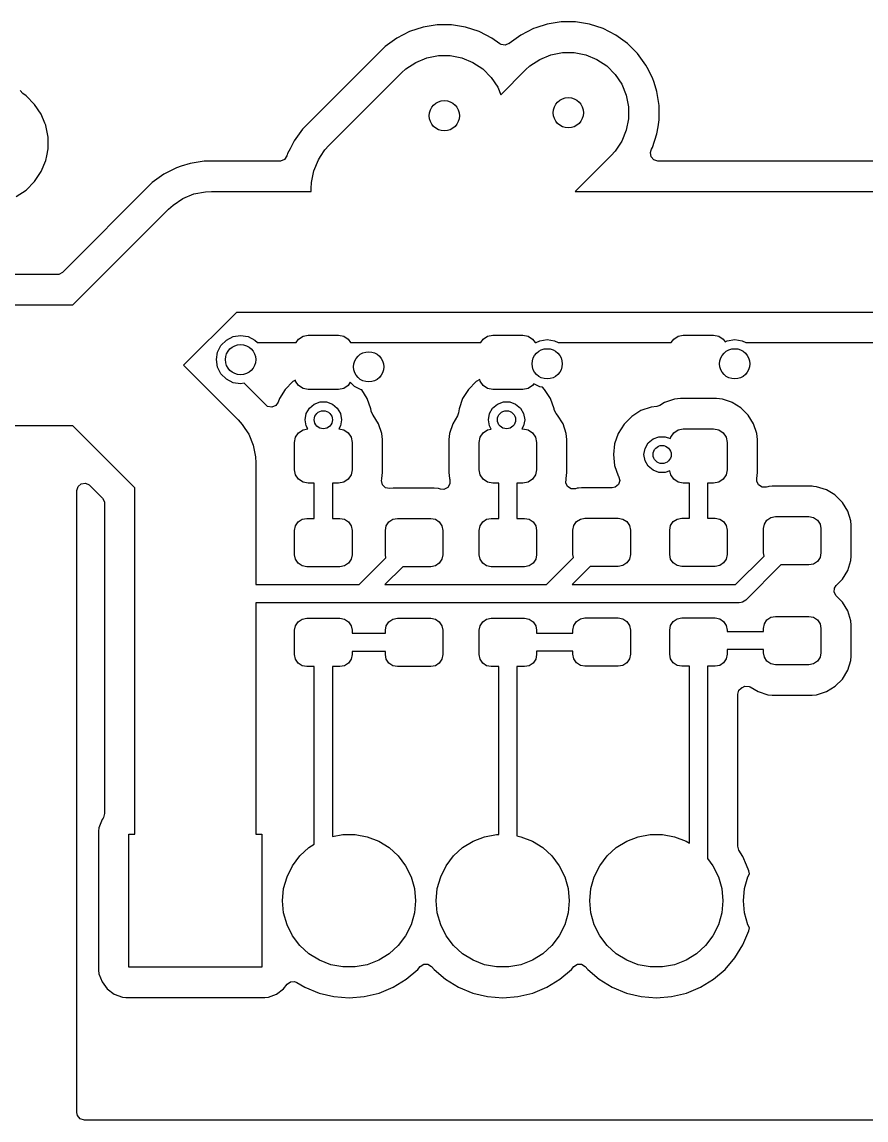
# Model space of a CAD drawing. Extents: x 70 to 224, y -154 to -54.
# Drawn here: x 199.37 to 213.32, y -154.15 to -136 of the extents above; entities that cross this region are included whole.
import ezdxf

# ---------------------------------------------------------------- set-up
doc = ezdxf.new("R2010")
doc.units = 0
doc.layers.add('BLACK', color=7, linetype='CONTINUOUS')

msp = doc.modelspace()

# ---------------------------------------------------------------- linework, layer by layer
at = {"layer": 'BLACK', "linetype": 'CONTINUOUS'}
for p, q in [((205.998629, -136.086448), (205.77401, -136.15943)), ((206.231903, -136.049501), (205.998629, -136.086448)), ((206.231908, -136.049501), (206.231903, -136.049501)), ((206.468092, -136.049501), (206.231908, -136.049501)), ((206.468097, -136.049501), (206.468092, -136.049501)), ((206.701369, -136.086448), (206.468097, -136.049501)), ((206.925989, -136.15943), (206.701369, -136.086448)), ((207.824005, -136.109433), (207.613565, -136.216657)), ((207.861239, -136.097335), (207.824005, -136.109433)), ((208.048631, -136.036447), (207.861239, -136.097335)), ((208.048634, -136.036446), (208.048631, -136.036447)), ((208.281903, -135.9995), (208.048634, -136.036446)), ((208.281908, -135.9995), (208.281903, -135.9995)), ((208.518092, -135.9995), (208.281908, -135.9995)), ((208.518097, -135.9995), (208.518092, -135.9995)), ((208.751368, -136.036446), (208.518097, -135.9995)), ((208.975996, -136.109433), (208.751368, -136.036446)), ((209.186433, -136.216657), (208.975996, -136.109433)), ((205.563565, -136.266657), (205.372488, -136.405484)), ((205.774007, -136.159432), (205.563565, -136.266657)), ((205.77401, -136.15943), (205.774007, -136.159432)), ((206.925992, -136.159431), (206.925989, -136.15943)), ((207.041429, -136.21825), (206.925992, -136.159431)), ((207.136433, -136.266657), (207.041429, -136.21825)), ((207.136435, -136.266658), (207.136433, -136.266657)), ((207.136436, -136.266659), (207.136435, -136.266658)), ((207.268115, -136.362329), (207.136436, -136.266659)), ((207.613565, -136.216657), (207.422484, -136.355487)), ((209.37751, -136.355483), (209.186433, -136.216657)), ((205.372488, -136.405484), (204.005484, -137.772488)), ((207.288676, -136.374431), (207.268115, -136.362329)), ((207.357761, -136.384873), (207.288676, -136.374431)), ((207.418161, -136.357813), (207.357761, -136.384873)), ((207.418549, -136.358347), (207.418161, -136.357813)), ((207.421086, -136.356503), (207.418549, -136.358347)), ((207.421525, -136.356307), (207.421086, -136.356503)), ((207.422484, -136.355487), (207.421525, -136.356307)), ((209.544517, -136.52249), (209.37751, -136.355483)), ((205.715606, -136.77699), (205.878604, -136.668079)), ((205.878604, -136.668079), (206.059716, -136.59306)), ((206.059716, -136.59306), (206.251983, -136.554816)), ((206.251983, -136.554816), (206.448017, -136.554816)), ((206.448017, -136.554816), (206.640284, -136.59306)), ((206.640284, -136.59306), (206.821396, -136.668079)), ((206.821396, -136.668079), (206.984393, -136.77699)), ((207.765606, -136.72699), (207.928604, -136.618079)), ((207.928604, -136.618079), (208.109716, -136.54306)), ((208.109716, -136.54306), (208.301983, -136.504816)), ((208.301983, -136.504816), (208.498017, -136.504816)), ((208.498017, -136.504816), (208.690284, -136.54306)), ((208.690284, -136.54306), (208.871396, -136.618079)), ((208.871396, -136.618079), (209.034393, -136.72699)), ((209.683343, -136.713567), (209.544517, -136.52249)), ((204.442893, -138.042893), (205.642893, -136.842893)), ((205.642893, -136.842893), (205.715606, -136.77699)), ((206.984393, -136.77699), (207.12301, -136.915607)), ((207.283253, -137.202532), (207.692893, -136.792893)), ((207.692893, -136.792893), (207.765606, -136.72699)), ((209.034393, -136.72699), (209.17301, -136.865607)), ((209.704366, -136.754827), (209.683343, -136.713567)), ((209.790566, -136.924003), (209.704366, -136.754827)), ((207.12301, -136.915607), (207.231921, -137.078604)), ((209.17301, -136.865607), (209.281921, -137.028604)), ((209.281921, -137.028604), (209.35694, -137.209716)), ((209.790566, -136.924005), (209.790566, -136.924003)), ((209.790568, -136.924008), (209.790566, -136.924005)), ((209.815973, -137.002196), (209.790568, -136.924008)), ((209.863553, -137.148631), (209.815973, -137.002196)), ((199.380538, -137.184611), (199.335732, -137.130999)), ((199.437777, -137.222857), (199.380538, -137.184611)), ((207.231921, -137.078604), (207.283253, -137.202532)), ((209.35694, -137.209716), (209.395184, -137.401983)), ((209.9005, -137.381902), (209.863553, -137.148631)), ((199.437785, -137.222863), (199.437777, -137.222857)), ((199.577136, -137.362214), (199.437785, -137.222863)), ((199.577139, -137.362218), (199.577136, -137.362214)), ((199.686628, -137.526079), (199.577139, -137.362218)), ((209.9005, -137.618097), (209.9005, -137.381902)), ((199.686635, -137.526092), (199.686628, -137.526079)), ((199.746366, -137.670298), (199.686635, -137.526092)), ((209.395184, -137.401983), (209.395184, -137.598017)), ((199.762051, -137.708165), (199.746366, -137.670298)), ((199.762051, -137.708169), (199.762051, -137.708165)), ((199.762052, -137.70817), (199.762051, -137.708169)), ((199.8005, -137.901456), (199.762052, -137.70817)), ((209.395184, -137.598017), (209.35694, -137.790284)), ((209.863553, -137.851369), (209.882246, -137.733343)), ((209.882246, -137.733343), (209.9005, -137.618097)), ((199.8005, -138.098543), (199.8005, -137.901456)), ((204.005484, -137.772488), (203.866657, -137.963565)), ((209.35694, -137.790284), (209.281921, -137.971396)), ((209.790568, -138.075992), (209.863553, -137.851369)), ((199.77757, -138.213819), (199.8005, -138.098543)), ((203.7993, -138.095762), (203.759433, -138.174003)), ((203.866657, -137.963565), (203.7993, -138.095762)), ((204.303561, -138.2255), (204.376989, -138.115606)), ((204.376989, -138.115606), (204.442893, -138.042893)), ((209.281921, -137.971396), (209.17301, -138.134394)), ((209.756297, -138.157853), (209.76855, -138.119205)), ((209.76855, -138.119205), (209.7759, -138.10478)), ((209.7759, -138.10478), (209.790568, -138.075992)), ((199.686632, -138.473914), (199.762051, -138.291835)), ((199.762051, -138.291835), (199.77757, -138.213819)), ((202.381903, -138.2995), (202.14863, -138.336447)), ((203.628566, -138.2995), (202.381903, -138.2995)), ((203.6427, -138.298692), (203.628566, -138.2995)), ((203.707059, -138.271494), (203.6427, -138.298692)), ((203.746497, -138.213819), (203.707059, -138.271494)), ((203.746925, -138.212502), (203.746497, -138.213819)), ((203.751802, -138.197488), (203.746925, -138.212502)), ((203.759433, -138.174003), (203.751802, -138.197488)), ((204.19306, -138.459715), (204.268079, -138.278603)), ((204.268079, -138.278603), (204.303561, -138.2255)), ((209.107107, -138.207107), (208.514214, -138.8)), ((209.17301, -138.134394), (209.107107, -138.207107)), ((209.766241, -138.227011), (209.756297, -138.157853)), ((209.811996, -138.279815), (209.766241, -138.227011)), ((209.879035, -138.2995), (209.811996, -138.279815)), ((217.223614, -138.2995), (209.879035, -138.2995)), ((199.577139, -138.637782), (199.686632, -138.473914)), ((201.924001, -138.409434), (201.713565, -138.516657)), ((201.924007, -138.409432), (201.924001, -138.409434)), ((201.996992, -138.385717), (201.924007, -138.409432)), ((201.996993, -138.385716), (201.996992, -138.385717)), ((202.14863, -138.336447), (201.996993, -138.385716)), ((204.154815, -138.651983), (204.19306, -138.459715)), ((199.437782, -138.777139), (199.577139, -138.637782)), ((201.522487, -138.655485), (200.039792, -140.138181)), ((201.522488, -138.655484), (201.522487, -138.655485)), ((201.713565, -138.516657), (201.522488, -138.655484)), ((204.15, -138.75), (204.154815, -138.651983)), ((199.273914, -138.886632), (199.437782, -138.777139)), ((202.028603, -138.918079), (202.209715, -138.84306)), ((202.209715, -138.84306), (202.401983, -138.804815)), ((202.401983, -138.804815), (202.5, -138.8)), ((202.5, -138.8), (204.15, -138.8)), ((204.15, -138.8), (204.15, -138.75)), ((208.514214, -138.8), (219.6, -138.8)), ((201.792893, -139.092894), (201.865606, -139.02699)), ((201.865606, -139.02699), (202.028603, -138.918079)), ((200.210786, -140.675), (201.792893, -139.092894)), ((199.952111, -140.1745), (194.8445, -140.1745)), ((199.978469, -140.171666), (199.952111, -140.1745)), ((200.039792, -140.138181), (199.978469, -140.171666)), ((181.339214, -140.675), (200.210786, -140.675)), ((202.914213, -140.8), (202.039213, -141.674999)), ((205.15, -140.8), (202.914213, -140.8)), ((219.6, -140.8), (205.15, -140.8)), ((202.746257, -141.257764), (202.857764, -141.200948)), ((202.857764, -141.200948), (202.981371, -141.181371)), ((202.981371, -141.181371), (203.104978, -141.200948)), ((203.104978, -141.200948), (203.216485, -141.257764)), ((203.940901, -141.240901), (204.013896, -141.192127)), ((204.013896, -141.192127), (204.1, -141.175)), ((204.1, -141.175), (204.6, -141.175)), ((204.6, -141.175), (204.686104, -141.192127)), ((204.686104, -141.192127), (204.759099, -141.240901)), ((206.990901, -141.240901), (207.063896, -141.192127)), ((207.063896, -141.192127), (207.15, -141.175)), ((207.15, -141.175), (207.65, -141.175)), ((207.65, -141.175), (207.736104, -141.192127)), ((207.736104, -141.192127), (207.809099, -141.240901)), ((210.140901, -141.240901), (210.213896, -141.192127)), ((210.213896, -141.192127), (210.3, -141.175)), ((210.3, -141.175), (210.8, -141.175)), ((210.8, -141.175), (210.886104, -141.192127)), ((210.886104, -141.192127), (210.959099, -141.240901)), ((202.600948, -141.457764), (202.657764, -141.346257)), ((202.657764, -141.346257), (202.746257, -141.257764)), ((203.216485, -141.257764), (203.259221, -141.3005)), ((203.259221, -141.3005), (203.901078, -141.3005)), ((203.901078, -141.3005), (203.940901, -141.240901)), ((204.759099, -141.240901), (204.798922, -141.3005)), ((204.798922, -141.3005), (205.031908, -141.3005)), ((205.031908, -141.3005), (205.096843, -141.3005)), ((205.096843, -141.3005), (205.1, -141.3)), ((205.1, -141.3), (205.103157, -141.3005)), ((205.103157, -141.3005), (205.268092, -141.3005)), ((205.268092, -141.3005), (205.981908, -141.3005)), ((205.981908, -141.3005), (206.218092, -141.3005)), ((206.218092, -141.3005), (206.951078, -141.3005)), ((206.951078, -141.3005), (206.990901, -141.240901)), ((207.809099, -141.240901), (207.848922, -141.3005)), ((207.848922, -141.3005), (207.865704, -141.3005)), ((207.865704, -141.3005), (207.926393, -141.269577)), ((207.926393, -141.269577), (208.05, -141.25)), ((208.05, -141.25), (208.173607, -141.269577)), ((208.173607, -141.269577), (208.234296, -141.3005)), ((208.234296, -141.3005), (210.101078, -141.3005)), ((210.101078, -141.3005), (210.140901, -141.240901)), ((210.959099, -141.240901), (210.990484, -141.287873)), ((210.990484, -141.287873), (211.026393, -141.269577)), ((211.026393, -141.269577), (211.15, -141.25)), ((211.15, -141.25), (211.273607, -141.269577)), ((211.273607, -141.269577), (211.334296, -141.3005)), ((211.334296, -141.3005), (218.074609, -141.3005)), ((202.581371, -141.581371), (202.600948, -141.457764)), ((202.039213, -141.674999), (202.942107, -142.577893)), ((202.600948, -141.704978), (202.581371, -141.581371)), ((202.657764, -141.816485), (202.600948, -141.704978)), ((202.746257, -141.904978), (202.657764, -141.816485)), ((202.857764, -141.961794), (202.746257, -141.904978)), ((203.8888, -141.919381), (203.847737, -141.945184)), ((203.892127, -141.936104), (203.8888, -141.919381)), ((203.940901, -142.009099), (203.892127, -141.936104)), ((206.936336, -141.906991), (206.875554, -141.945184)), ((206.942127, -141.936104), (206.936336, -141.906991)), ((206.990901, -142.009099), (206.942127, -141.936104)), ((202.981371, -141.981371), (202.857764, -141.961794)), ((203.04355, -141.971523), (202.981371, -141.981371)), ((203.379514, -142.307487), (203.04355, -141.971523)), ((203.720184, -142.072737), (203.62421, -142.225478)), ((203.847737, -141.945184), (203.720184, -142.072737)), ((204.013896, -142.057873), (203.940901, -142.009099)), ((204.1, -142.075), (204.013896, -142.057873)), ((204.6, -142.075), (204.1, -142.075)), ((204.686104, -142.057873), (204.6, -142.075)), ((204.759099, -142.009099), (204.686104, -142.057873)), ((204.79566, -141.954381), (204.759099, -142.009099)), ((204.864886, -142.023607), (204.79566, -141.954381)), ((204.976393, -142.080423), (204.864886, -142.023607)), ((204.985556, -142.081874), (204.976393, -142.080423)), ((205.075174, -142.2245), (204.985556, -142.081874)), ((206.748001, -142.072737), (206.652027, -142.225478)), ((206.875554, -141.945184), (206.748001, -142.072737)), ((207.063896, -142.057873), (206.990901, -142.009099)), ((207.15, -142.075), (207.063896, -142.057873)), ((207.65, -142.075), (207.15, -142.075)), ((207.736104, -142.057873), (207.65, -142.075)), ((207.809099, -142.009099), (207.736104, -142.057873)), ((207.82826, -141.980421), (207.809099, -142.009099)), ((207.926393, -142.030423), (207.82826, -141.980421)), ((207.972643, -142.037748), (207.926393, -142.030423)), ((208.007633, -142.072738), (207.972643, -142.037748)), ((208.103606, -142.225478), (208.007633, -142.072738)), ((203.603498, -142.284672), (203.562776, -142.341448)), ((203.62421, -142.225478), (203.603498, -142.284672)), ((204.2, -142.315192), (204.297906, -142.279558)), ((204.297906, -142.279558), (204.402094, -142.279558)), ((204.402094, -142.279558), (204.5, -142.315192)), ((205.075789, -142.225478), (205.075174, -142.2245)), ((205.135368, -142.395745), (205.075789, -142.225478)), ((206.652027, -142.225478), (206.592449, -142.395745)), ((207.227817, -142.315192), (207.325723, -142.279558)), ((207.325723, -142.279558), (207.429911, -142.279558)), ((207.429911, -142.279558), (207.527817, -142.315192)), ((208.163185, -142.395745), (208.103606, -142.225478)), ((209.991296, -142.288), (209.91221, -142.336781)), ((209.991305, -142.287996), (209.991296, -142.288)), ((210.152289, -142.234651), (209.991305, -142.287996)), ((210.152292, -142.23465), (210.152289, -142.234651)), ((210.251644, -142.224501), (210.152292, -142.23465)), ((210.251662, -142.2245), (210.251644, -142.224501)), ((210.848346, -142.2245), (210.251662, -142.2245)), ((210.947709, -142.234651), (210.848346, -142.2245)), ((211.098663, -142.284672), (210.947709, -142.234651)), ((211.108697, -142.287997), (211.098663, -142.284672)), ((211.108699, -142.287998), (211.108697, -142.287997)), ((211.108705, -142.288001), (211.108699, -142.287998)), ((211.25304, -142.377029), (211.108705, -142.288001)), ((203.379519, -142.307493), (203.379514, -142.307487)), ((203.386138, -142.316603), (203.379519, -142.307493)), ((203.429262, -142.35374), (203.386138, -142.316603)), ((203.497824, -142.367196), (203.429262, -142.35374)), ((203.562776, -142.341448), (203.497824, -142.367196)), ((204.05, -142.575), (204.068092, -142.472394)), ((204.068092, -142.472394), (204.120187, -142.382164)), ((204.120187, -142.382164), (204.2, -142.315192)), ((204.5, -142.315192), (204.579813, -142.382164)), ((204.579813, -142.382164), (204.631908, -142.472394)), ((204.631908, -142.472394), (204.65, -142.575)), ((205.138588, -142.42433), (205.135368, -142.395745)), ((205.140641, -142.436791), (205.138588, -142.42433)), ((205.169825, -142.490237), (205.140641, -142.436791)), ((206.585049, -142.461412), (206.567368, -142.512623)), ((206.592449, -142.395745), (206.585049, -142.461412)), ((207.077817, -142.575), (207.095909, -142.472394)), ((207.095909, -142.472394), (207.148004, -142.382164)), ((207.148004, -142.382164), (207.227817, -142.315192)), ((207.527817, -142.315192), (207.60763, -142.382164)), ((207.60763, -142.382164), (207.659725, -142.472394)), ((207.659725, -142.472394), (207.677817, -142.575)), ((208.163588, -142.399322), (208.163185, -142.395745)), ((208.165641, -142.411791), (208.163588, -142.399322)), ((208.199126, -142.473114), (208.165641, -142.411791)), ((208.222967, -142.496955), (208.199126, -142.473114)), ((209.600478, -142.42421), (209.447737, -142.520184)), ((209.77075, -142.36463), (209.600478, -142.42421)), ((209.860998, -142.354462), (209.77075, -142.36463)), ((209.91221, -142.336781), (209.860998, -142.354462)), ((211.253044, -142.377032), (211.25304, -142.377029)), ((211.372967, -142.496955), (211.253044, -142.377032)), ((202.942107, -142.577893), (203.008011, -142.650607)), ((203.008011, -142.650607), (203.053449, -142.718611)), ((204.068092, -142.677606), (204.05, -142.575)), ((204.65, -142.575), (204.631908, -142.677606)), ((205.16849, -142.491293), (205.169825, -142.490237)), ((205.17297, -142.496959), (205.16849, -142.491293)), ((205.261998, -142.641294), (205.17297, -142.496959)), ((205.261999, -142.641297), (205.261998, -142.641294)), ((205.262003, -142.641303), (205.261999, -142.641297)), ((205.314747, -142.800476), (205.262003, -142.641303)), ((206.487996, -142.641305), (206.434651, -142.80229)), ((206.487998, -142.6413), (206.487996, -142.641305)), ((206.567368, -142.512623), (206.487998, -142.6413)), ((207.095909, -142.677606), (207.077817, -142.575)), ((207.677817, -142.575), (207.659725, -142.677606)), ((208.22297, -142.496959), (208.222967, -142.496955)), ((208.311998, -142.641294), (208.22297, -142.496959)), ((208.311999, -142.641297), (208.311998, -142.641294)), ((208.312003, -142.641303), (208.311999, -142.641297)), ((208.364747, -142.800476), (208.312003, -142.641303)), ((209.320184, -142.647737), (209.224211, -142.800476)), ((209.447737, -142.520184), (209.320184, -142.647737)), ((211.37297, -142.496959), (211.372967, -142.496955)), ((211.461998, -142.641294), (211.37297, -142.496959)), ((211.461999, -142.641297), (211.461998, -142.641294)), ((211.462003, -142.641303), (211.461999, -142.641297)), ((211.514747, -142.800476), (211.462003, -142.641303)), ((200.210786, -142.675), (180.925, -142.675)), ((201.235, -143.699214), (200.210786, -142.675)), ((203.053449, -142.718611), (203.116921, -142.813603)), ((203.116921, -142.813603), (203.19194, -142.994715)), ((203.892127, -142.863896), (203.940901, -142.790901)), ((203.940901, -142.790901), (204.013896, -142.742127)), ((204.013896, -142.742127), (204.095923, -142.72581)), ((204.095923, -142.72581), (204.068092, -142.677606)), ((204.631908, -142.677606), (204.604076, -142.72581)), ((204.604076, -142.72581), (204.686104, -142.742127)), ((204.686104, -142.742127), (204.759099, -142.790901)), ((204.759099, -142.790901), (204.807873, -142.863896)), ((205.315348, -142.802289), (205.314747, -142.800476)), ((205.315349, -142.802292), (205.315348, -142.802289)), ((205.325246, -142.899184), (205.315349, -142.802292)), ((206.434651, -142.80229), (206.4245, -142.901647)), ((206.942127, -142.863896), (206.990901, -142.790901)), ((206.990901, -142.790901), (207.063896, -142.742127)), ((207.063896, -142.742127), (207.126025, -142.729768)), ((207.126025, -142.729768), (207.095909, -142.677606)), ((207.659725, -142.677606), (207.632362, -142.725)), ((207.632362, -142.725), (207.65, -142.725)), ((207.65, -142.725), (207.736104, -142.742127)), ((207.736104, -142.742127), (207.809099, -142.790901)), ((207.809099, -142.790901), (207.857873, -142.863896)), ((208.365348, -142.802289), (208.364747, -142.800476)), ((208.365349, -142.802292), (208.365348, -142.802289)), ((208.375246, -142.899184), (208.365349, -142.802292)), ((209.224211, -142.800476), (209.164631, -142.970745)), ((210.092127, -142.863896), (210.140901, -142.790901)), ((210.140901, -142.790901), (210.213896, -142.742127)), ((210.213896, -142.742127), (210.3, -142.725)), ((210.3, -142.725), (210.8, -142.725)), ((210.8, -142.725), (210.886104, -142.742127)), ((210.886104, -142.742127), (210.959099, -142.790901)), ((210.959099, -142.790901), (211.007873, -142.863896)), ((211.515348, -142.802289), (211.514747, -142.800476)), ((211.515349, -142.802292), (211.515348, -142.802289)), ((211.525246, -142.899184), (211.515349, -142.802292)), ((203.19194, -142.994715), (203.230185, -143.186983)), ((203.875, -142.95), (203.892127, -142.863896)), ((203.875, -143.4), (203.875, -142.95)), ((204.807873, -142.863896), (204.825, -142.95)), ((204.825, -142.95), (204.825, -143.4)), ((205.325499, -142.901656), (205.325246, -142.899184)), ((205.3255, -143.448345), (205.325499, -142.901656)), ((206.4245, -142.901647), (206.4245, -143.448337)), ((206.925, -142.95), (206.942127, -142.863896)), ((206.925, -143.4), (206.925, -142.95)), ((207.857873, -142.863896), (207.875, -142.95)), ((207.875, -142.95), (207.875, -143.4)), ((208.375499, -142.901656), (208.375246, -142.899184)), ((208.3755, -143.448345), (208.375499, -142.901656)), ((209.16463, -142.97075), (209.144435, -143.149996)), ((209.164631, -142.970745), (209.16463, -142.97075)), ((209.668092, -143.047394), (209.720187, -142.957164)), ((209.720187, -142.957164), (209.8, -142.890192)), ((209.8, -142.890192), (209.897906, -142.854558)), ((209.897906, -142.854558), (210.002094, -142.854558)), ((210.002094, -142.854558), (210.087781, -142.885744)), ((210.087781, -142.885744), (210.092127, -142.863896)), ((211.007873, -142.863896), (211.025, -142.95)), ((211.025, -142.95), (211.025, -143.4)), ((211.525499, -142.901656), (211.525246, -142.899184)), ((211.5255, -143.448345), (211.525499, -142.901656)), ((203.230185, -143.186983), (203.235, -143.285)), ((209.144435, -143.149996), (209.144435, -143.150003)), ((209.144435, -143.150003), (209.16463, -143.329249)), ((209.65, -143.15), (209.668092, -143.047394)), ((209.668092, -143.252606), (209.65, -143.15)), ((203.235, -143.285), (203.235, -145.3)), ((209.16463, -143.329249), (209.164631, -143.329254)), ((209.164631, -143.329254), (209.224211, -143.499524)), ((209.720187, -143.342836), (209.668092, -143.252606)), ((209.8, -143.409808), (209.720187, -143.342836)), ((203.892127, -143.486104), (203.875, -143.4)), ((203.940901, -143.559099), (203.892127, -143.486104)), ((204.013896, -143.607873), (203.940901, -143.559099)), ((204.759099, -143.559099), (204.686104, -143.607873)), ((204.807873, -143.486104), (204.759099, -143.559099)), ((204.825, -143.4), (204.807873, -143.486104)), ((205.308871, -143.581307), (205.31395, -143.554334)), ((205.313932, -143.554331), (205.314091, -143.553587)), ((205.31395, -143.554334), (205.313932, -143.554331)), ((205.314091, -143.553587), (205.315, -143.548761)), ((205.315, -143.548761), (205.315349, -143.547708)), ((205.315349, -143.547708), (205.3255, -143.448345)), ((206.4245, -143.448337), (206.424501, -143.448355)), ((206.424501, -143.448355), (206.43465, -143.547707)), ((206.43465, -143.547707), (206.434651, -143.54771)), ((206.434651, -143.54771), (206.440008, -143.563875)), ((206.440008, -143.563875), (206.44241, -143.633703)), ((206.942127, -143.486104), (206.925, -143.4)), ((206.990901, -143.559099), (206.942127, -143.486104)), ((207.063896, -143.607873), (206.990901, -143.559099)), ((207.809099, -143.559099), (207.736104, -143.607873)), ((207.857873, -143.486104), (207.809099, -143.559099)), ((207.875, -143.4), (207.857873, -143.486104)), ((208.357114, -143.616967), (208.361841, -143.558294)), ((208.361841, -143.558294), (208.363076, -143.554567)), ((208.363076, -143.554567), (208.365349, -143.547708)), ((208.365349, -143.547708), (208.3755, -143.448345)), ((209.224211, -143.499524), (209.230497, -143.509527)), ((209.230497, -143.509527), (209.249498, -143.576764)), ((209.897906, -143.445442), (209.8, -143.409808)), ((210.002094, -143.445442), (209.897906, -143.445442)), ((210.078506, -143.41763), (210.002094, -143.445442)), ((210.092127, -143.486104), (210.078506, -143.41763)), ((210.140901, -143.559099), (210.092127, -143.486104)), ((210.213896, -143.607873), (210.140901, -143.559099)), ((210.959099, -143.559099), (210.886104, -143.607873)), ((211.007873, -143.486104), (210.959099, -143.559099)), ((211.025, -143.4), (211.007873, -143.486104)), ((211.514661, -143.554442), (211.515387, -143.547335)), ((211.515892, -143.554567), (211.514661, -143.554442)), ((211.514987, -143.589515), (211.515892, -143.554567)), ((211.515387, -143.547335), (211.5255, -143.448345)), ((200.275, -143.746389), (200.294685, -143.67935)), ((200.275, -154.026), (200.275, -143.746389)), ((200.294685, -143.67935), (200.347489, -143.633595)), ((200.347489, -143.633595), (200.416647, -143.623651)), ((200.416647, -143.623651), (200.480203, -143.652676)), ((200.480203, -143.652676), (200.486681, -143.658708)), ((200.486681, -143.658708), (200.698181, -143.870208)), ((201.235, -145.45), (201.235, -143.699214)), ((204.1, -143.625), (204.013896, -143.607873)), ((204.2, -143.625), (204.1, -143.625)), ((204.2, -144.205), (204.2, -143.625)), ((204.6, -143.625), (204.5, -143.625)), ((204.5, -143.625), (204.5, -144.205)), ((204.686104, -143.607873), (204.6, -143.625)), ((205.325032, -143.649282), (205.308871, -143.581307)), ((205.375377, -143.697729), (205.325032, -143.649282)), ((205.443923, -143.711266), (205.375377, -143.697729)), ((205.502829, -143.705913), (205.443923, -143.711266)), ((205.518384, -143.7045), (205.502829, -143.705913)), ((206.181616, -143.7045), (205.518384, -143.7045)), ((206.252196, -143.710914), (206.181616, -143.7045)), ((206.285414, -143.721265), (206.252196, -143.710914)), ((206.344158, -143.724938), (206.285414, -143.721265)), ((206.406678, -143.693745), (206.344158, -143.724938)), ((206.44241, -143.633703), (206.406678, -143.693745)), ((207.15, -143.625), (207.063896, -143.607873)), ((207.25, -143.625), (207.15, -143.625)), ((207.25, -144.205), (207.25, -143.625)), ((207.65, -143.625), (207.55, -143.625)), ((207.55, -143.625), (207.55, -144.205)), ((207.736104, -143.607873), (207.65, -143.625)), ((208.387181, -143.680037), (208.357114, -143.616967)), ((208.446573, -143.716839), (208.387181, -143.680037)), ((208.516433, -143.715689), (208.446573, -143.716839)), ((208.547803, -143.705914), (208.516433, -143.715689)), ((208.565449, -143.70431), (208.547803, -143.705914)), ((208.618384, -143.6995), (208.565449, -143.70431)), ((209.125504, -143.6995), (208.618384, -143.6995)), ((209.175863, -143.688814), (209.125504, -143.6995)), ((209.229131, -143.643599), (209.175863, -143.688814)), ((209.249498, -143.576764), (209.229131, -143.643599)), ((210.3, -143.625), (210.213896, -143.607873)), ((210.4, -143.625), (210.3, -143.625)), ((210.4, -144.2), (210.4, -143.625)), ((210.8, -143.625), (210.7, -143.625)), ((210.7, -143.625), (210.7, -144.2)), ((210.886104, -143.607873), (210.8, -143.625)), ((211.545054, -143.652584), (211.514987, -143.589515)), ((211.604446, -143.689386), (211.545054, -143.652584)), ((211.674306, -143.688236), (211.604446, -143.689386)), ((211.697803, -143.680914), (211.674306, -143.688236)), ((211.715449, -143.67931), (211.697803, -143.680914)), ((211.768384, -143.6745), (211.715449, -143.67931)), ((212.431616, -143.6745), (211.768384, -143.6745)), ((212.452778, -143.676423), (212.431616, -143.6745)), ((212.502192, -143.680913), (212.452778, -143.676423)), ((212.502194, -143.680913), (212.502192, -143.680913)), ((212.502196, -143.680914), (212.502194, -143.680913)), ((212.664606, -143.731522), (212.502196, -143.680914)), ((212.804082, -143.815839), (212.664606, -143.731522)), ((200.698181, -143.870208), (200.731666, -143.931531)), ((200.731666, -143.931531), (200.7345, -143.957889)), ((212.810188, -143.81953), (212.804082, -143.815839)), ((212.930469, -143.939811), (212.810188, -143.81953)), ((200.7345, -143.957889), (200.7345, -149.083561)), ((212.93047, -143.939813), (212.930469, -143.939811)), ((212.930472, -143.939815), (212.93047, -143.939813)), ((213.018478, -144.085394), (212.930472, -143.939815)), ((213.069086, -144.247804), (213.018478, -144.085394)), ((203.890224, -144.328463), (203.933579, -144.263579)), ((203.933579, -144.263579), (203.998463, -144.220224)), ((203.998463, -144.220224), (204.075, -144.205)), ((204.075, -144.205), (204.2, -144.205)), ((204.5, -144.205), (204.625, -144.205)), ((204.625, -144.205), (204.701537, -144.220224)), ((204.701537, -144.220224), (204.766421, -144.263579)), ((204.766421, -144.263579), (204.809776, -144.328463)), ((205.390224, -144.328463), (205.433579, -144.263579)), ((205.433579, -144.263579), (205.498463, -144.220224)), ((205.498463, -144.220224), (205.575, -144.205)), ((205.575, -144.205), (206.125, -144.205)), ((206.125, -144.205), (206.201537, -144.220224)), ((206.201537, -144.220224), (206.266421, -144.263579)), ((206.266421, -144.263579), (206.309776, -144.328463)), ((206.940224, -144.328463), (206.983579, -144.263579)), ((206.983579, -144.263579), (207.048463, -144.220224)), ((207.048463, -144.220224), (207.125, -144.205)), ((207.125, -144.205), (207.25, -144.205)), ((207.55, -144.205), (207.675, -144.205)), ((207.675, -144.205), (207.751537, -144.220224)), ((207.751537, -144.220224), (207.816421, -144.263579)), ((207.816421, -144.263579), (207.859776, -144.328463)), ((208.490224, -144.323463), (208.533579, -144.258579)), ((208.533579, -144.258579), (208.598463, -144.215224)), ((208.598463, -144.215224), (208.675, -144.2)), ((208.675, -144.2), (209.225, -144.2)), ((209.225, -144.2), (209.301537, -144.215224)), ((209.301537, -144.215224), (209.366421, -144.258579)), ((209.366421, -144.258579), (209.409776, -144.323463)), ((210.090224, -144.323463), (210.133579, -144.258579)), ((210.133579, -144.258579), (210.198463, -144.215224)), ((210.198463, -144.215224), (210.275, -144.2)), ((210.275, -144.2), (210.4, -144.2)), ((210.7, -144.2), (210.825, -144.2)), ((210.825, -144.2), (210.901537, -144.215224)), ((210.901537, -144.215224), (210.966421, -144.258579)), ((210.966421, -144.258579), (211.009776, -144.323463)), ((211.640224, -144.298463), (211.683579, -144.233579)), ((211.683579, -144.233579), (211.748463, -144.190224)), ((211.748463, -144.190224), (211.825, -144.175)), ((211.825, -144.175), (212.375, -144.175)), ((212.375, -144.175), (212.451537, -144.190224)), ((212.451537, -144.190224), (212.516421, -144.233579)), ((212.516421, -144.233579), (212.559776, -144.298463)), ((213.0755, -144.318384), (213.069086, -144.247804)), ((203.875, -144.405), (203.890224, -144.328463)), ((203.875, -144.805), (203.875, -144.405)), ((204.809776, -144.328463), (204.825, -144.405)), ((204.825, -144.405), (204.825, -144.805)), ((205.375, -144.405), (205.390224, -144.328463)), ((205.375, -144.805), (205.375, -144.405)), ((206.309776, -144.328463), (206.325, -144.405)), ((206.325, -144.405), (206.325, -144.805)), ((206.925, -144.405), (206.940224, -144.328463)), ((206.925, -144.805), (206.925, -144.405)), ((207.859776, -144.328463), (207.875, -144.405)), ((207.875, -144.405), (207.875, -144.805)), ((208.475, -144.4), (208.490224, -144.323463)), ((208.475, -144.8), (208.475, -144.4)), ((209.409776, -144.323463), (209.425, -144.4)), ((209.425, -144.4), (209.425, -144.8)), ((210.075, -144.4), (210.090224, -144.323463)), ((210.075, -144.8), (210.075, -144.4)), ((211.009776, -144.323463), (211.025, -144.4)), ((211.025, -144.4), (211.025, -144.8)), ((211.625, -144.375), (211.640224, -144.298463)), ((211.625, -144.775), (211.625, -144.375)), ((212.559776, -144.298463), (212.575, -144.375)), ((212.575, -144.375), (212.575, -144.775)), ((213.0755, -144.831616), (213.0755, -144.318384)), ((203.890224, -144.881537), (203.875, -144.805)), ((204.825, -144.805), (204.809776, -144.881537)), ((205.38543, -144.857437), (205.375, -144.805)), ((206.325, -144.805), (206.309776, -144.881537)), ((206.940224, -144.881537), (206.925, -144.805)), ((207.875, -144.805), (207.859776, -144.881537)), ((208.48543, -144.852437), (208.475, -144.8)), ((209.425, -144.8), (209.409776, -144.876537)), ((210.090224, -144.876537), (210.075, -144.8)), ((211.025, -144.8), (211.009776, -144.876537)), ((211.162868, -145.3), (211.63543, -144.827437)), ((211.63543, -144.827437), (211.625, -144.775)), ((212.575, -144.775), (212.559776, -144.851537)), ((213.069086, -144.902196), (213.0755, -144.831616)), ((203.933579, -144.946421), (203.890224, -144.881537)), ((203.998463, -144.989776), (203.933579, -144.946421)), ((204.075, -145.005), (203.998463, -144.989776)), ((204.625, -145.005), (204.075, -145.005)), ((204.701537, -144.989776), (204.625, -145.005)), ((204.766421, -144.946421), (204.701537, -144.989776)), ((204.809776, -144.881537), (204.766421, -144.946421)), ((204.942868, -145.3), (205.38543, -144.857437)), ((205.662132, -145.005), (205.367132, -145.3)), ((206.125, -145.005), (205.662132, -145.005)), ((206.201537, -144.989776), (206.125, -145.005)), ((206.266421, -144.946421), (206.201537, -144.989776)), ((206.309776, -144.881537), (206.266421, -144.946421)), ((206.983579, -144.946421), (206.940224, -144.881537)), ((207.048463, -144.989776), (206.983579, -144.946421)), ((207.125, -145.005), (207.048463, -144.989776)), ((207.675, -145.005), (207.125, -145.005)), ((207.751537, -144.989776), (207.675, -145.005)), ((207.816421, -144.946421), (207.751537, -144.989776)), ((207.859776, -144.881537), (207.816421, -144.946421)), ((208.037868, -145.3), (208.48543, -144.852437)), ((208.762132, -145), (208.462132, -145.3)), ((209.225, -145), (208.762132, -145)), ((209.301537, -144.984776), (209.225, -145)), ((209.366421, -144.941421), (209.301537, -144.984776)), ((209.409776, -144.876537), (209.366421, -144.941421)), ((210.133579, -144.941421), (210.090224, -144.876537)), ((210.198463, -144.984776), (210.133579, -144.941421)), ((210.275, -145), (210.198463, -144.984776)), ((210.825, -145), (210.275, -145)), ((210.901537, -144.984776), (210.825, -145)), ((210.966421, -144.941421), (210.901537, -144.984776)), ((211.009776, -144.876537), (210.966421, -144.941421)), ((211.912132, -144.975), (211.331066, -145.556066)), ((212.375, -144.975), (211.912132, -144.975)), ((212.451537, -144.959776), (212.375, -144.975)), ((212.516421, -144.916421), (212.451537, -144.959776)), ((212.559776, -144.851537), (212.516421, -144.916421)), ((213.018478, -145.064606), (213.069086, -144.902196)), ((212.930472, -145.210185), (213.018478, -145.064606)), ((203.235, -145.3), (204.942868, -145.3)), ((205.367132, -145.3), (208.037868, -145.3)), ((208.462132, -145.3), (211.162868, -145.3)), ((212.794854, -145.426358), (212.799838, -145.356666)), ((212.799838, -145.356666), (212.828339, -145.312319)), ((212.828339, -145.312319), (212.930468, -145.210189)), ((212.930468, -145.210189), (212.930469, -145.210188)), ((212.930469, -145.210188), (212.930472, -145.210185)), ((201.235, -149.425), (201.235, -145.45)), ((211.331066, -145.556066), (211.308335, -145.574721)), ((212.828339, -145.487681), (212.794854, -145.426358)), ((212.930469, -145.589811), (212.828339, -145.487681)), ((205.005, -145.6), (203.235, -145.6)), ((203.235, -145.6), (203.235, -149.425)), ((208.1, -145.6), (205.005, -145.6)), ((211.225, -145.6), (208.1, -145.6)), ((211.254264, -145.597118), (211.225, -145.6)), ((211.277978, -145.587295), (211.254264, -145.597118)), ((211.308335, -145.574721), (211.277978, -145.587295)), ((212.93047, -145.589813), (212.930469, -145.589811)), ((212.930472, -145.589815), (212.93047, -145.589813)), ((213.018478, -145.735394), (212.930472, -145.589815)), ((213.069086, -145.897804), (213.018478, -145.735394)), ((203.890224, -145.978463), (203.933579, -145.913579)), ((203.933579, -145.913579), (203.998463, -145.870224)), ((203.998463, -145.870224), (204.075, -145.855)), ((204.075, -145.855), (204.625, -145.855)), ((204.625, -145.855), (204.701537, -145.870224)), ((204.701537, -145.870224), (204.766421, -145.913579)), ((204.766421, -145.913579), (204.809776, -145.978463)), ((205.390224, -145.978463), (205.433579, -145.913579)), ((205.433579, -145.913579), (205.498463, -145.870224)), ((205.498463, -145.870224), (205.575, -145.855)), ((205.575, -145.855), (206.125, -145.855)), ((206.125, -145.855), (206.201537, -145.870224)), ((206.201537, -145.870224), (206.266421, -145.913579)), ((206.266421, -145.913579), (206.309776, -145.978463)), ((206.940224, -145.978463), (206.983579, -145.913579)), ((206.983579, -145.913579), (207.048463, -145.870224)), ((207.048463, -145.870224), (207.125, -145.855)), ((207.125, -145.855), (207.675, -145.855)), ((207.675, -145.855), (207.751537, -145.870224)), ((207.751537, -145.870224), (207.816421, -145.913579)), ((207.816421, -145.913579), (207.859776, -145.978463)), ((208.490224, -145.973463), (208.533579, -145.908579)), ((208.533579, -145.908579), (208.598463, -145.865224)), ((208.598463, -145.865224), (208.675, -145.85)), ((208.675, -145.85), (209.225, -145.85)), ((209.225, -145.85), (209.301537, -145.865224)), ((209.301537, -145.865224), (209.366421, -145.908579)), ((209.366421, -145.908579), (209.409776, -145.973463)), ((210.090224, -145.973463), (210.133579, -145.908579)), ((210.133579, -145.908579), (210.198463, -145.865224)), ((210.198463, -145.865224), (210.275, -145.85)), ((210.275, -145.85), (210.825, -145.85)), ((210.825, -145.85), (210.901537, -145.865224)), ((210.901537, -145.865224), (210.966421, -145.908579)), ((210.966421, -145.908579), (211.009776, -145.973463)), ((211.640224, -145.948463), (211.683579, -145.883579)), ((211.683579, -145.883579), (211.748463, -145.840224)), ((211.748463, -145.840224), (211.825, -145.825)), ((211.825, -145.825), (212.375, -145.825)), ((212.375, -145.825), (212.451537, -145.840224)), ((212.451537, -145.840224), (212.516421, -145.883579)), ((212.516421, -145.883579), (212.559776, -145.948463)), ((213.0755, -145.968384), (213.069086, -145.897804)), ((203.875, -146.055), (203.890224, -145.978463)), ((203.875, -146.455), (203.875, -146.055)), ((204.809776, -145.978463), (204.825, -146.055)), ((204.825, -146.055), (204.825, -146.105)), ((204.825, -146.105), (205.375, -146.105)), ((205.375, -146.055), (205.390224, -145.978463)), ((205.375, -146.105), (205.375, -146.055)), ((206.309776, -145.978463), (206.325, -146.055)), ((206.325, -146.055), (206.325, -146.455)), ((206.925, -146.055), (206.940224, -145.978463)), ((206.925, -146.455), (206.925, -146.055)), ((207.859776, -145.978463), (207.875, -146.055)), ((207.875, -146.055), (207.875, -146.1)), ((207.875, -146.1), (208.475, -146.1)), ((208.475, -146.05), (208.490224, -145.973463)), ((208.475, -146.1), (208.475, -146.05)), ((209.409776, -145.973463), (209.425, -146.05)), ((209.425, -146.05), (209.425, -146.45)), ((210.075, -146.05), (210.090224, -145.973463)), ((210.075, -146.45), (210.075, -146.05)), ((211.009776, -145.973463), (211.025, -146.05)), ((211.025, -146.05), (211.025, -146.075)), ((211.025, -146.075), (211.625, -146.075)), ((211.625, -146.025), (211.640224, -145.948463)), ((211.625, -146.075), (211.625, -146.025)), ((212.559776, -145.948463), (212.575, -146.025)), ((212.575, -146.025), (212.575, -146.425)), ((213.0755, -146.481616), (213.0755, -145.968384)), ((203.890224, -146.531537), (203.875, -146.455)), ((204.825, -146.455), (204.809776, -146.531537)), ((205.375, -146.405), (204.825, -146.405)), ((204.825, -146.405), (204.825, -146.455)), ((205.375, -146.455), (205.375, -146.405)), ((205.390224, -146.531537), (205.375, -146.455)), ((206.325, -146.455), (206.309776, -146.531537)), ((206.940224, -146.531537), (206.925, -146.455)), ((207.875, -146.455), (207.859776, -146.531537)), ((208.475, -146.4), (207.875, -146.4)), ((207.875, -146.4), (207.875, -146.455)), ((208.475, -146.45), (208.475, -146.4)), ((208.490224, -146.526537), (208.475, -146.45)), ((209.425, -146.45), (209.409776, -146.526537)), ((210.090224, -146.526537), (210.075, -146.45)), ((211.025, -146.45), (211.009776, -146.526537)), ((211.625, -146.375), (211.025, -146.375)), ((211.025, -146.375), (211.025, -146.45)), ((211.625, -146.425), (211.625, -146.375)), ((211.640224, -146.501537), (211.625, -146.425)), ((212.575, -146.425), (212.559776, -146.501537)), ((203.933579, -146.596421), (203.890224, -146.531537)), ((203.998463, -146.639776), (203.933579, -146.596421)), ((204.075, -146.655), (203.998463, -146.639776)), ((204.2, -146.655), (204.075, -146.655)), ((204.2, -149.592756), (204.2, -146.655)), ((204.625, -146.655), (204.5, -146.655)), ((204.5, -146.655), (204.5, -149.462126)), ((204.701537, -146.639776), (204.625, -146.655)), ((204.766421, -146.596421), (204.701537, -146.639776)), ((204.809776, -146.531537), (204.766421, -146.596421)), ((205.433579, -146.596421), (205.390224, -146.531537)), ((205.498463, -146.639776), (205.433579, -146.596421)), ((205.575, -146.655), (205.498463, -146.639776)), ((206.125, -146.655), (205.575, -146.655)), ((206.201537, -146.639776), (206.125, -146.655)), ((206.266421, -146.596421), (206.201537, -146.639776)), ((206.309776, -146.531537), (206.266421, -146.596421)), ((206.983579, -146.596421), (206.940224, -146.531537)), ((207.048463, -146.639776), (206.983579, -146.596421)), ((207.125, -146.655), (207.048463, -146.639776)), ((207.25, -146.655), (207.125, -146.655)), ((207.25, -149.429692), (207.25, -146.655)), ((207.675, -146.655), (207.55, -146.655)), ((207.55, -146.655), (207.55, -149.454648)), ((207.751537, -146.639776), (207.675, -146.655)), ((207.816421, -146.596421), (207.751537, -146.639776)), ((207.859776, -146.531537), (207.816421, -146.596421)), ((208.533579, -146.591421), (208.490224, -146.526537)), ((208.598463, -146.634776), (208.533579, -146.591421)), ((208.675, -146.65), (208.598463, -146.634776)), ((209.225, -146.65), (208.675, -146.65)), ((209.301537, -146.634776), (209.225, -146.65)), ((209.366421, -146.591421), (209.301537, -146.634776)), ((209.409776, -146.526537), (209.366421, -146.591421)), ((210.133579, -146.591421), (210.090224, -146.526537)), ((210.198463, -146.634776), (210.133579, -146.591421)), ((210.275, -146.65), (210.198463, -146.634776)), ((210.4, -146.65), (210.275, -146.65)), ((210.4, -149.574181), (210.4, -146.65)), ((210.825, -146.65), (210.7, -146.65)), ((210.7, -146.65), (210.7, -149.826429)), ((210.901537, -146.634776), (210.825, -146.65)), ((210.966421, -146.591421), (210.901537, -146.634776)), ((211.009776, -146.526537), (210.966421, -146.591421)), ((211.683579, -146.566421), (211.640224, -146.501537)), ((211.748463, -146.609776), (211.683579, -146.566421)), ((211.825, -146.625), (211.748463, -146.609776)), ((212.375, -146.625), (211.825, -146.625)), ((212.451537, -146.609776), (212.375, -146.625)), ((212.516421, -146.566421), (212.451537, -146.609776)), ((212.559776, -146.501537), (212.516421, -146.566421)), ((213.018478, -146.714606), (213.069086, -146.552196)), ((213.069086, -146.552196), (213.0755, -146.481616)), ((212.930472, -146.860185), (213.018478, -146.714606)), ((211.220185, -147.044449), (211.254809, -147.010763)), ((211.254285, -147.010094), (211.266094, -147.000843)), ((211.254809, -147.010763), (211.254285, -147.010094)), ((211.266094, -147.000843), (211.267933, -147.003191)), ((211.267933, -147.003191), (211.317176, -146.976273)), ((211.317176, -146.976273), (211.38687, -146.981223)), ((211.38687, -146.981223), (211.407735, -146.991305)), ((211.407735, -146.991305), (211.535394, -147.068478)), ((212.664606, -147.068478), (212.810185, -146.980472)), ((212.810185, -146.980472), (212.930472, -146.860185)), ((211.2005, -147.111488), (211.220185, -147.044449)), ((211.2005, -149.15), (211.2005, -147.111488)), ((211.535394, -147.068478), (211.697804, -147.119086)), ((211.697804, -147.119086), (211.768384, -147.1255)), ((211.768384, -147.1255), (211.768387, -147.1255)), ((211.768387, -147.1255), (212.431613, -147.1255)), ((212.431613, -147.1255), (212.431616, -147.1255)), ((212.431616, -147.1255), (212.502196, -147.119086)), ((212.502196, -147.119086), (212.664606, -147.068478)), ((200.691202, -149.182671), (200.640908, -149.317517)), ((200.691204, -149.182668), (200.691202, -149.182671)), ((200.709767, -149.157872), (200.691204, -149.182668)), ((200.714815, -149.1506), (200.709767, -149.157872)), ((200.7345, -149.083561), (200.714815, -149.1506)), ((211.2005, -149.622517), (211.2005, -149.15)), ((200.634501, -149.377116), (200.6345, -149.377135)), ((200.6345, -149.377135), (200.6345, -151.67287)), ((200.640908, -149.317517), (200.634501, -149.377116)), ((201.135, -151.625), (201.135, -149.425)), ((201.135, -149.425), (201.235, -149.425)), ((203.235, -149.425), (203.335, -149.425)), ((203.335, -149.425), (203.335, -151.625)), ((204.5, -149.462126), (204.673505, -149.429692)), ((204.673505, -149.429692), (204.876495, -149.429692)), ((204.876495, -149.429692), (205.076029, -149.466992)), ((205.076029, -149.466992), (205.265312, -149.54032)), ((205.265312, -149.54032), (205.437898, -149.647181)), ((206.652102, -149.647181), (206.824688, -149.54032)), ((206.824688, -149.54032), (207.013971, -149.466992)), ((207.013971, -149.466992), (207.213505, -149.429692)), ((207.213505, -149.429692), (207.25, -149.429692)), ((207.55, -149.454648), (207.616029, -149.466992)), ((207.616029, -149.466992), (207.805312, -149.54032)), ((207.805312, -149.54032), (207.977898, -149.647181)), ((209.192102, -149.647181), (209.364688, -149.54032)), ((209.364688, -149.54032), (209.553971, -149.466992)), ((209.553971, -149.466992), (209.753505, -149.429692)), ((209.753505, -149.429692), (209.956495, -149.429692)), ((209.956495, -149.429692), (210.156029, -149.466992)), ((210.156029, -149.466992), (210.345312, -149.54032)), ((210.345312, -149.54032), (210.4, -149.574181)), ((203.96209, -149.783935), (204.112102, -149.647181)), ((204.112102, -149.647181), (204.2, -149.592756)), ((205.437898, -149.647181), (205.58791, -149.783935)), ((206.50209, -149.783935), (206.652102, -149.647181)), ((207.977898, -149.647181), (208.12791, -149.783935)), ((209.04209, -149.783935), (209.192102, -149.647181)), ((211.218773, -149.687307), (211.2005, -149.622517)), ((211.285466, -149.79614), (211.218773, -149.687307)), ((203.839761, -149.945925), (203.96209, -149.783935)), ((205.58791, -149.783935), (205.710239, -149.945925)), ((206.379761, -149.945925), (206.50209, -149.783935)), ((208.12791, -149.783935), (208.250239, -149.945925)), ((208.919761, -149.945925), (209.04209, -149.783935)), ((210.7, -149.826429), (210.790239, -149.945925)), ((211.342983, -149.935), (211.285466, -149.79614)), ((203.749281, -150.127634), (203.839761, -149.945925)), ((205.710239, -149.945925), (205.800719, -150.127634)), ((206.289281, -150.127634), (206.379761, -149.945925)), ((208.250239, -149.945925), (208.340719, -150.127634)), ((208.829281, -150.127634), (208.919761, -149.945925)), ((210.790239, -149.945925), (210.880719, -150.127634)), ((211.381873, -150.028889), (211.342983, -149.935)), ((211.369281, -150.127634), (211.393771, -150.07845)), ((211.393771, -150.07845), (211.381873, -150.028889)), ((203.69373, -150.322876), (203.749281, -150.127634)), ((205.800719, -150.127634), (205.85627, -150.322876)), ((206.23373, -150.322876), (206.289281, -150.127634)), ((208.340719, -150.127634), (208.39627, -150.322876)), ((208.77373, -150.322876), (208.829281, -150.127634)), ((210.880719, -150.127634), (210.93627, -150.322876)), ((211.31373, -150.322876), (211.369281, -150.127634)), ((203.675, -150.525), (203.69373, -150.322876)), ((205.85627, -150.322876), (205.875, -150.525)), ((206.215, -150.525), (206.23373, -150.322876)), ((208.39627, -150.322876), (208.415, -150.525)), ((208.755, -150.525), (208.77373, -150.322876)), ((210.93627, -150.322876), (210.955, -150.525)), ((211.295, -150.525), (211.31373, -150.322876)), ((203.69373, -150.727124), (203.675, -150.525)), ((205.875, -150.525), (205.85627, -150.727124)), ((206.23373, -150.727124), (206.215, -150.525)), ((208.415, -150.525), (208.39627, -150.727124)), ((208.77373, -150.727124), (208.755, -150.525)), ((210.955, -150.525), (210.93627, -150.727124)), ((211.31373, -150.727124), (211.295, -150.525)), ((203.749281, -150.922366), (203.69373, -150.727124)), ((205.85627, -150.727124), (205.800719, -150.922366)), ((206.289281, -150.922366), (206.23373, -150.727124)), ((208.39627, -150.727124), (208.340719, -150.922366)), ((208.829281, -150.922366), (208.77373, -150.727124)), ((210.93627, -150.727124), (210.880719, -150.922366)), ((211.369281, -150.922366), (211.31373, -150.727124)), ((203.839761, -151.104075), (203.749281, -150.922366)), ((205.800719, -150.922366), (205.710239, -151.104075)), ((206.379761, -151.104075), (206.289281, -150.922366)), ((208.340719, -150.922366), (208.250239, -151.104075)), ((208.919761, -151.104075), (208.829281, -150.922366)), ((210.880719, -150.922366), (210.790239, -151.104075)), ((211.393771, -150.971549), (211.369281, -150.922366)), ((211.381873, -151.021111), (211.393771, -150.971549)), ((203.96209, -151.266065), (203.839761, -151.104075)), ((205.710239, -151.104075), (205.58791, -151.266065)), ((206.50209, -151.266065), (206.379761, -151.104075)), ((208.250239, -151.104075), (208.12791, -151.266065)), ((209.04209, -151.266065), (208.919761, -151.104075)), ((210.790239, -151.104075), (210.66791, -151.266065)), ((211.285466, -151.253859), (211.381873, -151.021111)), ((204.112102, -151.402819), (203.96209, -151.266065)), ((205.58791, -151.266065), (205.437898, -151.402819)), ((206.652102, -151.402819), (206.50209, -151.266065)), ((208.12791, -151.266065), (207.977898, -151.402819)), ((209.192102, -151.402819), (209.04209, -151.266065)), ((210.66791, -151.266065), (210.517898, -151.402819)), ((211.153836, -151.468659), (211.285466, -151.253859)), ((204.284688, -151.50968), (204.112102, -151.402819)), ((204.473971, -151.583008), (204.284688, -151.50968)), ((205.265312, -151.50968), (205.076029, -151.583008)), ((205.437898, -151.402819), (205.265312, -151.50968)), ((206.824688, -151.50968), (206.652102, -151.402819)), ((207.013971, -151.583008), (206.824688, -151.50968)), ((207.805312, -151.50968), (207.616029, -151.583008)), ((207.977898, -151.402819), (207.805312, -151.50968)), ((209.364688, -151.50968), (209.192102, -151.402819)), ((209.553971, -151.583008), (209.364688, -151.50968)), ((210.345312, -151.50968), (210.156029, -151.583008)), ((210.517898, -151.402819), (210.345312, -151.50968)), ((210.990224, -151.660224), (211.153836, -151.468659)), ((200.6345, -151.67287), (200.634501, -151.672876)), ((200.634501, -151.672876), (200.640908, -151.732483)), ((200.640908, -151.732483), (200.691202, -151.867328)), ((203.335, -151.625), (201.135, -151.625)), ((204.673505, -151.620308), (204.473971, -151.583008)), ((204.876495, -151.620308), (204.673505, -151.620308)), ((205.076029, -151.583008), (204.876495, -151.620308)), ((205.718659, -151.823836), (205.910224, -151.660224)), ((205.910224, -151.660224), (205.95071, -151.612819)), ((205.95071, -151.612819), (206.009216, -151.574627)), ((206.009216, -151.574627), (206.079084, -151.574128)), ((206.079084, -151.574128), (206.13813, -151.611482)), ((206.13813, -151.611482), (206.139235, -151.612756)), ((206.139235, -151.612756), (206.179775, -151.660223)), ((206.179775, -151.660223), (206.179776, -151.660224)), ((206.179776, -151.660224), (206.371343, -151.823838)), ((207.213505, -151.620308), (207.013971, -151.583008)), ((207.416495, -151.620308), (207.213505, -151.620308)), ((207.616029, -151.583008), (207.416495, -151.620308)), ((208.258659, -151.823836), (208.450224, -151.660224)), ((208.450224, -151.660224), (208.49071, -151.612819)), ((208.49071, -151.612819), (208.549216, -151.574627)), ((208.549216, -151.574627), (208.619084, -151.574128)), ((208.619084, -151.574128), (208.67813, -151.611482)), ((208.67813, -151.611482), (208.679235, -151.612756)), ((208.679235, -151.612756), (208.719775, -151.660223)), ((208.719775, -151.660223), (208.719776, -151.660224)), ((208.719776, -151.660224), (208.911343, -151.823838)), ((209.753505, -151.620308), (209.553971, -151.583008)), ((209.956495, -151.620308), (209.753505, -151.620308)), ((210.156029, -151.583008), (209.956495, -151.620308)), ((210.798659, -151.823836), (210.990224, -151.660224)), ((200.691202, -151.867328), (200.691206, -151.867335)), ((200.691206, -151.867335), (200.777452, -151.982544)), ((203.692546, -151.982546), (203.749928, -151.905893)), ((203.749928, -151.905893), (203.80586, -151.864024)), ((203.80586, -151.864024), (203.875552, -151.85904)), ((203.875552, -151.85904), (203.913983, -151.874479)), ((203.913983, -151.874479), (204.04614, -151.955466)), ((205.503859, -151.955466), (205.718659, -151.823836)), ((206.371343, -151.823838), (206.371346, -151.823839)), ((206.371346, -151.823839), (206.58614, -151.955466)), ((208.043859, -151.955466), (208.258659, -151.823836)), ((208.911343, -151.823838), (208.911346, -151.823839)), ((208.911346, -151.823839), (209.12614, -151.955466)), ((210.583859, -151.955466), (210.798659, -151.823836)), ((200.777452, -151.982544), (200.777455, -151.982547)), ((200.777455, -151.982547), (200.892664, -152.068793)), ((200.892664, -152.068793), (200.892671, -152.068797)), ((200.892671, -152.068797), (201.027517, -152.119091)), ((203.442483, -152.119091), (203.577331, -152.068796)), ((203.577331, -152.068796), (203.692546, -151.982546)), ((204.04614, -151.955466), (204.278889, -152.051873)), ((204.278889, -152.051873), (204.523852, -152.110683)), ((205.026148, -152.110683), (205.271111, -152.051873)), ((205.271111, -152.051873), (205.503859, -151.955466)), ((206.58614, -151.955466), (206.818889, -152.051873)), ((206.818889, -152.051873), (207.063852, -152.110683)), ((207.566148, -152.110683), (207.811111, -152.051873)), ((207.811111, -152.051873), (208.043859, -151.955466)), ((209.12614, -151.955466), (209.358889, -152.051873)), ((209.358889, -152.051873), (209.603852, -152.110683)), ((210.106148, -152.110683), (210.351111, -152.051873)), ((210.351111, -152.051873), (210.583859, -151.955466)), ((201.027517, -152.119091), (201.027516, -152.119091)), ((201.027516, -152.119091), (201.034444, -152.119835)), ((201.034444, -152.119835), (201.087127, -152.1255)), ((201.087127, -152.1255), (203.382872, -152.125499)), ((203.382872, -152.125499), (203.442483, -152.119091)), ((204.523852, -152.110683), (204.775, -152.130449)), ((204.775, -152.130449), (205.026148, -152.110683)), ((207.063852, -152.110683), (207.315, -152.130449)), ((207.315, -152.130449), (207.566148, -152.110683)), ((209.603852, -152.110683), (209.855, -152.130449)), ((209.855, -152.130449), (210.106148, -152.110683)), ((200.286206, -154.077511), (200.275, -154.026)), ((200.331961, -154.130315), (200.286206, -154.077511)), ((200.399, -154.15), (200.331961, -154.130315)), ((218.89929, -154.15), (200.399, -154.15))]:
    msp.add_line(p, q, dxfattribs=at)
at = {"layer": 'BLACK'}
for centre, radius in [((206.35, -137.55), 0.25), ((208.4, -137.5), 0.25), ((202.981371, -141.581371), 0.25), ((205.1, -141.7), 0.25), ((208.05, -141.65), 0.25), ((211.15, -141.65), 0.25), ((204.35, -142.575), 0.15), ((207.377817, -142.575), 0.15), ((209.95, -143.15), 0.15)]:
    msp.add_circle(centre, radius, dxfattribs=at)

doc.saveas('drawing.dxf')
